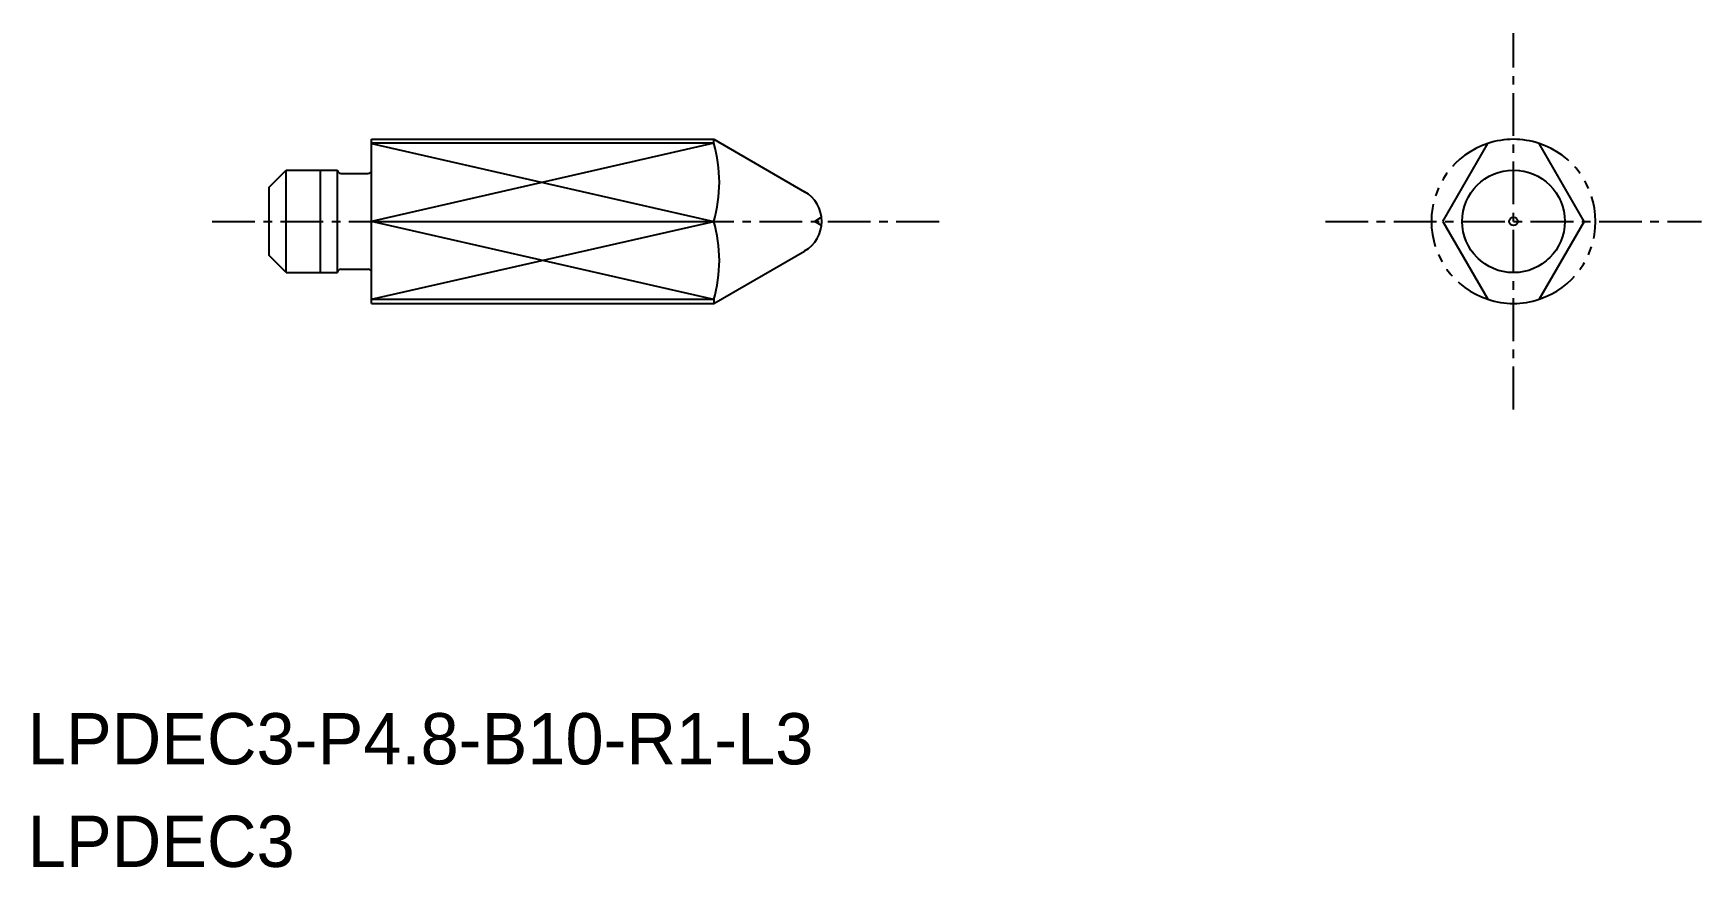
# Model space of a CAD drawing. Extents: x -1714.2 to -1665.5, y -453.1 to -428.7.
import ezdxf

# ---------------------------------------------------------------- set-up
doc = ezdxf.new("R2010")
doc.units = 0
for name, pattern in [('CENTER', [2, 1.25, -0.25, 0.25, -0.25]), ('DASHED', [0.75, 0.5, -0.25]), ('PHANTOM', [2.5, 1.25, -0.25, 0.25, -0.25, 0.25, -0.25])]:
    doc.linetypes.add(name, pattern=pattern)
doc.layers.get('0').update_dxf_attribs({"linetype": 'CONTINUOUS'})
doc.layers.add('CENTER', color=1, linetype='CENTER')

msp = doc.modelspace()

# ---------------------------------------------------------------- linework, layer by layer
for p, q in [((-1704.357, -436.578), (-1704.357, -431.778)), ((-1704.357, -431.778), (-1694.357, -431.778)), ((-1694.357, -431.894), (-1704.357, -431.894)), ((-1694.357, -431.894), (-1694.357, -431.778)), ((-1694.357, -431.778), (-1691.7, -433.312)), ((-1707.357, -433.178), (-1706.857, -432.678)), ((-1706.857, -432.678), (-1705.357, -432.678)), ((-1706.857, -435.678), (-1706.857, -432.678)), ((-1705.857, -435.678), (-1705.857, -432.678)), ((-1705.357, -435.678), (-1705.357, -432.678)), ((-1705.257, -432.778), (-1704.457, -432.778)), ((-1704.357, -432.678), (-1704.357, -432.678)), ((-1707.357, -435.178), (-1707.357, -433.178)), ((-1706.857, -435.678), (-1707.357, -435.178)), ((-1694.357, -436.578), (-1691.7, -435.045)), ((-1706.857, -435.678), (-1705.357, -435.678)), ((-1705.257, -435.578), (-1704.457, -435.578)), ((-1704.357, -435.678), (-1704.357, -435.678)), ((-1694.357, -436.463), (-1704.357, -436.463)), ((-1694.357, -436.463), (-1694.357, -436.578)), ((-1704.357, -436.578), (-1694.357, -436.578))]:
    msp.add_line(p, q)
at = {"color": 3, "linetype": 'CONTINUOUS'}
for p, q in [((-1694.357, -431.894), (-1704.357, -434.178)), ((-1704.357, -431.905), (-1694.357, -434.178)), ((-1704.357, -436.452), (-1694.357, -434.178)), ((-1694.357, -436.463), (-1704.357, -434.178))]:
    msp.add_line(p, q, dxfattribs=at)
at = {"color": 7, "linetype": 'CONTINUOUS'}
for p, q in [((-1673.043, -434.178), (-1671.727, -431.899)), ((-1668.91, -434.178), (-1670.227, -431.899)), ((-1704.357, -434.178), (-1694.357, -434.178)), ((-1673.043, -434.178), (-1671.727, -436.458)), ((-1668.91, -434.178), (-1670.227, -436.458))]:
    msp.add_line(p, q, dxfattribs=at)
at = {"color": 3}
for p in [(-1691.211, -434.054), (-1691.211, -434.303)]:
    msp.add_line(p, (-1691.404, -434.178), dxfattribs=at)
for radius in [1.5, 0.125]:
    msp.add_circle((-1670.977, -434.178), radius)
at = {"color": 3, "linetype": 'DASHED'}
msp.add_circle((-1670.977, -434.178), 1.5, dxfattribs=at)
at = {"color": 7, "linetype": 'CONTINUOUS'}
for centre, start, end in [((-1698.273, -433.036), 343.7384, 16.2616), ((-1698.273, -435.321), 343.7382, 16.2615)]:
    msp.add_arc(centre, 4.08, start, end, dxfattribs=at)
at = {"color": 3, "linetype": 'PHANTOM'}
for start, end in [(108.21, 251.79), (288.21, 71.79)]:
    msp.add_arc((-1670.977, -434.178), 2.4, start, end, dxfattribs=at)
for centre, radius, start, end in [((-1670.977, -434.178), 2.4, 71.79, 108.21), ((-1705.257, -432.678), 0.1, 180, 270), ((-1704.457, -432.678), 0.1, 270, 0), ((-1692.2, -434.178), 1, 300, 60), ((-1705.257, -435.678), 0.1, 90, 180), ((-1704.457, -435.678), 0.1, 0, 90), ((-1670.977, -434.178), 2.4, 251.79, 288.21)]:
    msp.add_arc(centre, radius, start, end)
at = {"layer": 'CENTER', "color": 1, "linetype": 'CENTER'}
for p, q in [((-1670.977, -439.678), (-1670.977, -428.678)), ((-1709.02, -434.178), (-1687.642, -434.178)), ((-1676.477, -434.178), (-1665.477, -434.178))]:
    msp.add_line(p, q, dxfattribs=at)

# ---------------------------------------------------------------- texts
for s, p in [('LPDEC3-P4.8-B10-R1-L3', (-1714.411, -450.061)), ('LPDEC3', (-1714.411, -453.061))]:
    msp.add_text(s, height=1.5).set_placement(p)

doc.saveas('drawing.dxf')
